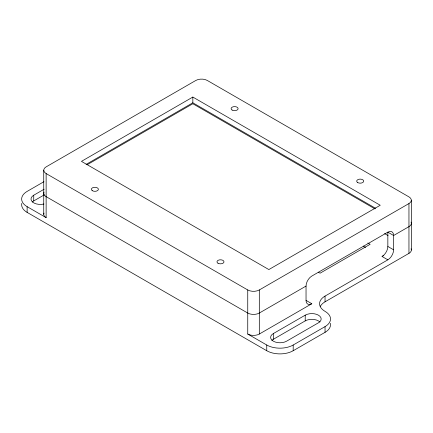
<?xml version="1.0" encoding="UTF-8"?>
<svg xmlns="http://www.w3.org/2000/svg" width="433" height="433" viewBox="0 0 433 433"><rect width="100%" height="100%" fill="white"/><g stroke="black" fill="none" stroke-linecap="round" stroke-linejoin="round"><path stroke-width="0.65" d="M43.922 181.703L27.127 191.402A18.695 10.793 0 0 0 27.127 206.665L27.127 212.392L266.75 350.735A18.695 10.793 0 0 0 293.19 350.735L325.042 332.344A18.695 10.793 0 0 0 330.363 323.305M192.837 97.062L81.453 161.368L268.855 269.564L380.239 205.258L192.837 97.062L192.837 102.789L375.557 208.278M86.118 164.399L192.837 102.789M43.922 204.019A9.347 5.396 0 0 1 32.572 202.032A9.347 5.396 0 0 1 33.736 195.218L44.161 189.199M87.287 164.681L192.837 103.741L374.973 208.895M32.253 202.059A9.347 5.396 0 0 1 33.736 200.939L44.161 194.926M46.131 173.557L247.746 289.958A8.178 4.725 0 0 0 259.313 289.958L408.952 203.564A8.178 4.725 0 0 0 408.952 196.885L207.342 80.484A8.178 4.725 0 0 0 195.77 80.484L46.131 166.878A8.178 4.725 0 0 0 46.131 173.557L46.131 217.637L27.127 206.665M325.042 332.344L325.042 326.623A18.695 10.793 0 0 0 325.042 311.354A18.695 10.793 0 0 1 325.042 296.091L387.844 259.832A8.178 4.725 -60 0 0 393.624 249.814L393.624 235.503A8.178 4.725 -60 0 0 387.844 232.164L311.825 276.054A8.178 4.725 -60 0 0 306.039 286.072L259.313 313.048A8.178 4.725 0 0 1 247.746 313.048L46.131 196.647A8.178 4.725 0 0 1 44.014 192.084M387.844 259.832L382.058 256.493L383.768 255.508M247.746 289.958L247.746 334.038A8.178 4.725 0 0 0 259.313 334.038L311.825 303.722A8.178 4.725 -60 0 1 306.039 300.383L306.039 286.072M320.204 306.656A18.695 10.793 0 0 1 325.042 301.817L408.952 253.37A8.178 4.725 0 0 0 411.074 248.807M273.358 333.562L305.216 315.17A9.347 5.396 0 0 1 318.434 315.17A9.347 5.396 0 0 1 318.434 322.807L286.581 341.193A9.347 5.396 0 0 1 273.358 341.193A9.347 5.396 0 0 1 273.358 333.562L273.358 339.288A9.347 5.396 0 0 0 271.875 340.403M273.358 339.288L305.216 320.896A9.347 5.396 0 0 1 319.922 322.017M247.746 334.038L266.75 345.014A18.695 10.793 0 0 0 293.19 345.014L325.042 326.623M384.612 233.593L388.092 235.601M411.074 222.091A8.178 4.725 0 0 1 408.952 226.654L393.624 235.503L387.844 232.164L387.844 246.474L393.624 249.814M367.839 242.989L370.118 244.304L320.084 273.191L318.379 272.205M363.282 246.085L365.56 247.4M306.039 300.383L311.825 303.722M411.35 200.225L411.35 250.03M408.952 203.564L408.952 253.37M325.042 296.091L325.042 301.817M305.216 315.17L305.216 320.896M293.19 345.014L293.19 350.735M266.75 345.014L266.75 350.735M259.313 289.958L259.313 334.038M43.733 170.218L43.733 214.297M33.736 195.218L33.736 200.939M387.844 246.474A8.178 4.725 -60 0 1 382.058 256.493M27.127 212.392A18.695 10.793 0 0 1 21.812 203.348M46.131 217.637A8.178 4.725 0 0 1 44.014 213.079M232.126 110.063A3.507 2.024 0 0 0 237.993 109.154A3.507 2.024 0 0 0 233.701 106.675A3.507 2.024 0 0 0 232.126 110.063M357.723 182.574A3.507 2.024 0 0 0 363.59 181.665A3.507 2.024 0 0 0 359.298 179.186A3.507 2.024 0 0 0 357.723 182.574M217.999 263.242A3.507 2.024 0 0 0 223.866 262.338A3.507 2.024 0 0 0 219.569 259.86A3.507 2.024 0 0 0 217.999 263.242M92.402 190.731A3.507 2.024 0 0 0 98.269 189.827A3.507 2.024 0 0 0 93.972 187.348A3.507 2.024 0 0 0 92.402 190.731"/></g></svg>
